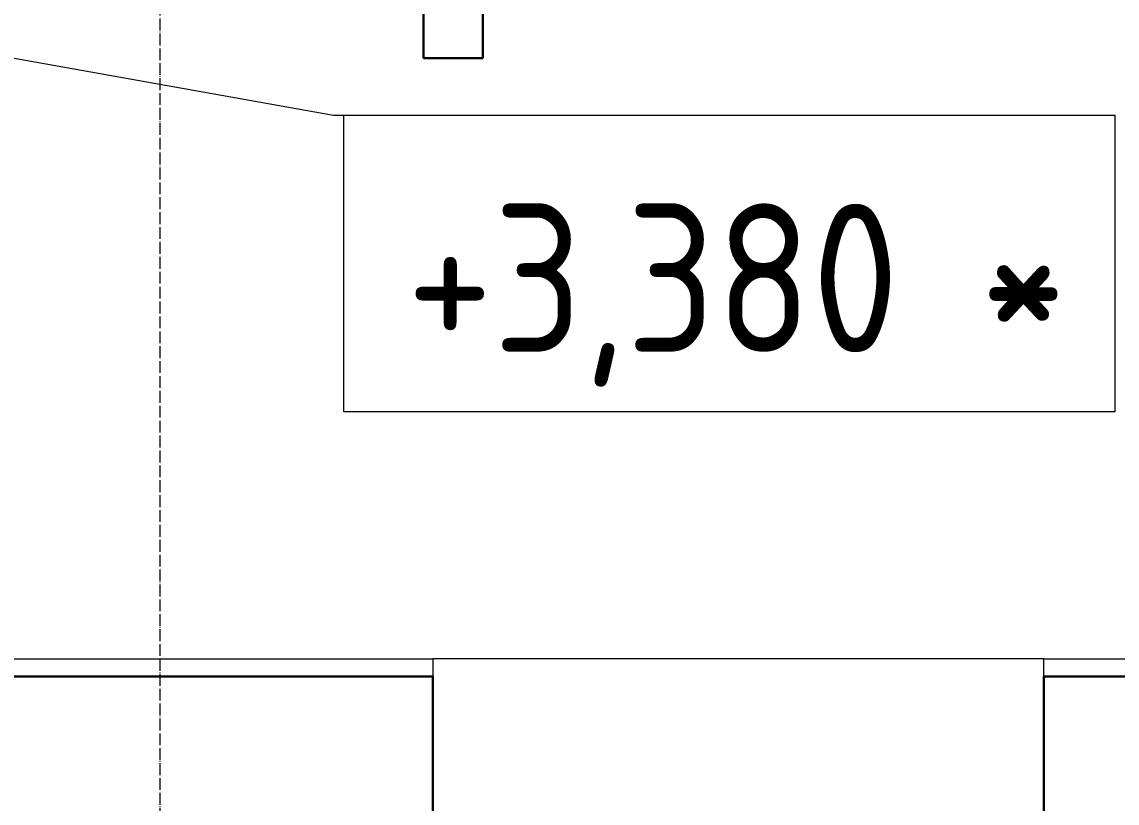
# Model space of a CAD drawing. Header units: millimetres. Extents: x -13069 to 207500, y -71366 to 56785.
# Drawn here: x 38216 to 40062, y 8592 to 9909 of the extents above; entities that cross this region are included whole.
import ezdxf

# ---------------------------------------------------------------- set-up
doc = ezdxf.new("R2010")
doc.units = ezdxf.units.MM
doc.linetypes.add('ADSK_Линия сетки', pattern=[25, 20, -2.5, 0, -2.5])
for name, color, linetype, lineweight in [('Аннотация', 7, 'Continuous', 18), ('Оси', 7, 'Continuous', 9), ('Отметки', 7, 'Continuous', 9), ('Стены внутренние', 7, 'Continuous', 18), ('Стены несущие', 7, 'Continuous', 30), ('Стены отделка', 7, 'Continuous', 30)]:
    doc.layers.add(name, color=color, linetype=linetype, lineweight=lineweight)
doc.layers.add('Линии', color=7, linetype='Continuous', lineweight=9, true_color=0x00a600)
doc.styles.add('GOST Common_1', font='GOST_Common.ttf', dxfattribs={"width": 0.9, "height": 250})

# ---------------------------------------------------------------- blocks, each defined once
blk = doc.blocks.new('Высотные отметки - Рамка-12095-План потолков 1-го этажа')
at = {"layer": 'Аннотация', "lineweight": 20}
for p, q in [((-6.5, 0), (-6.5, 5)), ((-6.5, 5), (6.5, 5)), ((6.5, 5), (6.5, 0)), ((6.5, 0), (-6.5, 0))]:
    blk.add_line(p, q, dxfattribs=at)

msp = doc.modelspace()

# ---------------------------------------------------------------- linework, layer by layer
at = {"layer": 'Линии', "color": 5, "lineweight": 30, "true_color": 0x0000ff}
for p, q in [((38893, 9847.613), (38893, 11267.613)), ((38993, 11267.613), (38993, 9847.613)), ((38993, 9847.613), (38893, 9847.613))]:
    msp.add_line(p, q, dxfattribs=at)
at = {"layer": 'Оси', "linetype": 'ADSK_Линия сетки'}
msp.add_line((38449.565, -6947.806), (38449.565, 20975.814), dxfattribs=at)
at = {"layer": 'Отметки', "lineweight": 20}
for p, q in [((38074.516, 9870.511), (38741.673, 9751.56)), ((38741.673, 9751.56), (39408.83, 9751.56))]:
    msp.add_line(p, q, dxfattribs=at)
at = {"layer": 'Стены внутренние'}
msp.add_line((39939, 8835.209), (38909, 8835.209), dxfattribs=at)
at = {"layer": 'Стены несущие'}
for p, q in [((38909, 8805.209), (37714, 8805.209)), ((38909, 8805.209), (38909, 8325.209)), ((39939, 8325.209), (39939, 8805.209)), ((39939, 8805.209), (41538.832, 8805.209))]:
    msp.add_line(p, q, dxfattribs=at)
at = {"layer": 'Стены отделка', "lineweight": 9}
for p, q in [((37714, 8835.209), (38909, 8835.209)), ((38909, 8835.209), (38909, 8805.209)), ((39939, 8805.209), (39939, 8835.209)), ((39939, 8835.209), (41539.137, 8835.209))]:
    msp.add_line(p, q, dxfattribs=at)

# ---------------------------------------------------------------- block references
at = {"layer": 'Отметки', "lineweight": 20, "xscale": 99.99999999999993, "yscale": 99.99999999999993, "zscale": 99.99999999999993, "rotation": 180}
msp.add_blockref('Высотные отметки - Рамка-12095-План потолков 1-го этажа', (39408.83, 9751.56), dxfattribs=at)

# ---------------------------------------------------------------- texts
at = {"layer": 'Отметки', "lineweight": 20, "insert": (38864.499, 9602.117), "char_height": 250, "width": 1306.39347, "attachment_point": 1, "line_spacing_factor": 1.022761, "style": 'GOST Common_1'}
msp.add_mtext('+3,380 *', dxfattribs=at)

doc.saveas('drawing.dxf')
